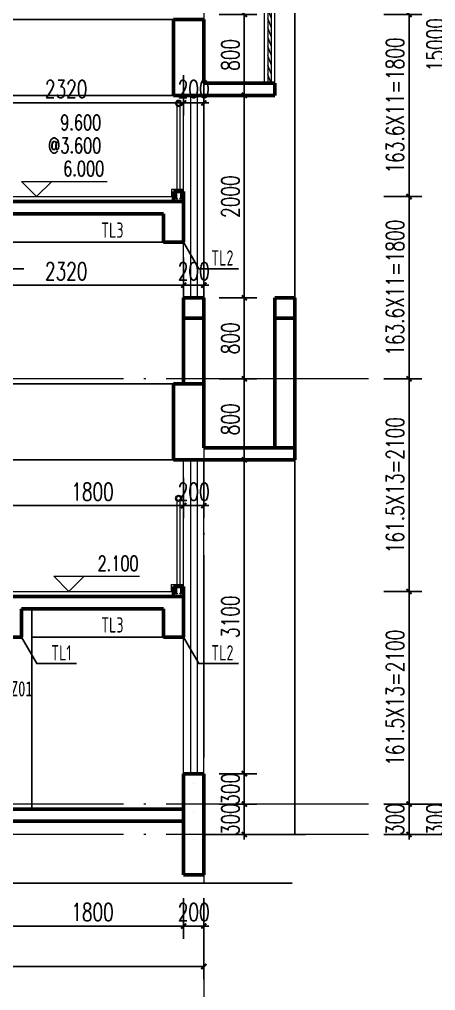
# Model space of a CAD drawing. Extents: x 3968514 to 5230306, y -516551 to -228246.
# Drawn here: x 5157099 to 5161210, y -487414 to -477822 of the extents above; entities that cross this region are included whole.
import ezdxf
from ezdxf.enums import TextEntityAlignment as Align

# ---------------------------------------------------------------- set-up
doc = ezdxf.new("R2010")
doc.units = 0
doc.header["$LTSCALE"] = 1000
doc.header["$MEASUREMENT"] = 0
doc.linetypes.add('DOTE', pattern=[2.42, 2, -0.2, 0.02, -0.2])
for name, color, linetype, lineweight in [('2-立面栏杆', 109, 'Continuous', 9), ('3-粉刷线', 71, 'Continuous', 13), ('AXIS', 3, 'Continuous', 15), ('DIM_ELEV', 3, 'Continuous', 15), ('DOTE', 1, 'DOTE', 9), ('PUB_DIM', 3, 'Continuous', 15), ('WALL', 140, 'Continuous', 50), ('WINDOW', 2, 'Continuous', 20)]:
    doc.layers.add(name, color=color, linetype=linetype, lineweight=lineweight)
for name, color, linetype in [('DIM_SYMB', 3, 'Continuous'), ('JG-墙柱', 6, 'Continuous'), ('JG-大样-文字', 3, 'Continuous'), ('PUB_TEXT', 7, 'Continuous'), ('S_E_STAIR', 4, 'Continuous')]:
    doc.layers.add(name, color=color, linetype=linetype)
doc.styles.add('_TCH_DIM', font='SIMPLEX', dxfattribs={"bigfont": 'GBCBIG'})
doc.styles.add('DIM_FONT', font='SIMPLEX', dxfattribs={"width": 0.7, "bigfont": 'GBCBIG'})
doc.styles.add('TSSD', font='tssdeng.shx', dxfattribs={"bigfont": 'hztxt.shx'})
doc.styles.add('样式 1', font='')
doc.styles.get('样式 1').set_extended_font_data('FangSong_GB2312')
doc.dimstyles.new('_TCH_ARCH&&50', dxfattribs={"dimscale": 0.5, "dimtxt": 350, "dimasz": 100, "dimexe": 250, "dimexo": 300, "dimgap": 100, "dimtad": 1, "dimdec": 0, "dimzin": 0, "dimdsep": 46, "dimtxsty": 'DIM_FONT', "dimblk": 'ARCHTICK', "dimcen": 0.09, "dimclrt": 7, "dimazin": 2, "dimtfac": 1, "dimtdec": 0, "dimtix": 1, "dimtmove": 2, "dimatfit": 3, "dimfxl": 1, "dimtolj": 1, "dimtzin": 0, "dimarcsym": 0})

# ---------------------------------------------------------------- blocks, each defined once
blk = doc.blocks.new('A$C08226AEC')
at = {"layer": '2-立面栏杆'}
h = blk.add_hatch(dxfattribs=at)
h.set_pattern_fill('ANSI32', color=256, scale=2, style=0)
h.set_pattern_definition([(45, (-6375743.095, 2508446.9335), (-6.735192091, 6.735192091), []), (45, (-6375738.605, 2508446.9335), (-6.735192091, 6.735192091), [])])
h.paths.add_polyline_path([(-194.9, 226), (-194.9, 220), (-104.9, 220), (-104.9, 226)])
for p, q in [((-178.9, 220), (-178.9, 158)), ((-170.9, 220), (-170.9, 158)), ((-128.9, 220), (-128.9, 158)), ((-120.9, 220), (-120.9, 158)), ((-166.9, 154), (-162.9, 154)), ((-166.9, 146), (-162.9, 146)), ((-162.9, 154), (-162.9, 146)), ((-136.9, 154), (-136.9, 146)), ((-136.9, 154), (-132.9, 154)), ((-136.9, 146), (-132.9, 146))]:
    blk.add_line(p, q, dxfattribs=at)
for points in [[(-164.9, 226), (-164.9, 1064)], [(-134.9, 226), (-134.9, 1064)]]:
    blk.add_lwpolyline(points, dxfattribs=at)
blk.add_lwpolyline([(-194.9, 226), (-104.9, 226), (-104.9, 220), (-194.9, 220)], close=True, dxfattribs=at)
for radius in [30, 20]:
    blk.add_circle((-149.9, 1090), radius, dxfattribs=at)
for centre, radius, start, end in [((-166.9, 158), 12, 180, 270), ((-166.9, 158), 4, 180, 270), ((-132.9, 158), 4, 270, 0), ((-132.9, 158), 12, 270, 0)]:
    blk.add_arc(centre, radius, start, end, dxfattribs=at)
at = {"layer": 'WALL'}
for p, q in [((-99.9, 220), (-199.9, 220)), ((-199.9, 220), (-199.9, 120)), ((-99.9, 120), (-99.9, 220)), ((-199.9, 120), (-99.9, 120))]:
    blk.add_line(p, q, dxfattribs=at)
blk = doc.blocks.new('$WINLIB2D$00000039')
at = {"color": 0}
for points in [[(-0.5, 0.5), (-0.5, -0.5)], [(0.5, 0.5), (-0.5, 0.5)], [(0.5, -0.5), (0.5, 0.5)], [(-0.5, 0.1667), (0.5, 0.1667)], [(-0.3839, -0.1667), (-0.448, 0.1667)], [(-0.3159, -0.1667), (-0.38, 0.1667)], [(-0.2479, -0.1667), (-0.312, 0.1667)], [(-0.1799, -0.1667), (-0.244, 0.1667)], [(-0.1119, -0.1667), (-0.176, 0.1667)], [(-0.0439, -0.1667), (-0.108, 0.1667)], [(0.0241, -0.1667), (-0.04, 0.1667)], [(0.0921, -0.1667), (0.028, 0.1667)], [(0.16, -0.1667), (0.0959, 0.1667)], [(0.228, -0.1667), (0.1639, 0.1667)], [(0.296, -0.1667), (0.2319, 0.1667)], [(0.364, -0.1667), (0.2999, 0.1667)], [(0.432, -0.1667), (0.3679, 0.1667)], [(0.5, -0.1667), (0.4359, 0.1667)], [(-0.4519, -0.1667), (-0.5, 0.0836)], [(-0.5, -0.1667), (0.5, -0.1667)], [(0.5, -0.5), (-0.5, -0.5)]]:
    blk.add_lwpolyline(points, dxfattribs=at)
blk = doc.blocks.new('$TCHSYS$WIN2D')
for p, q in [((-0.5, 0.5), (0.5, 0.5)), ((-0.5, 0.5), (-0.5, -0.5)), ((0.5, 0.5), (0.5, -0.5)), ((0.5, 0.1667), (-0.5, 0.1667)), ((0.5, -0.1667), (-0.5, -0.1667)), ((-0.5, -0.5), (0.5, -0.5))]:
    blk.add_line(p, q)
blk = doc.blocks.new('_ArchTick')
at = {"color": 0, "linetype": 'ByBlock', "const_width": 0.4}
blk.add_lwpolyline([(-0.5, -0.5), (0.5, 0.5)], dxfattribs=at)
blk = doc.blocks.new('*D975')
at = {"layer": 'Defpoints', "color": 0, "transparency": 16777216}
for p in [(5158920.9, -485571.7), (5159320.9, -485571.7), (5158920.9, -485871.7)]:
    blk.add_point(p, dxfattribs=at)
at = {"layer": 'PUB_DIM', "color": 0, "lineweight": -2, "transparency": 16777216}
for p, q in [((5159320.9, -485571.7), (5159320.9, -485521.7)), ((5159070.9, -485571.7), (5159445.9, -485571.7)), ((5159320.9, -485871.7), (5159320.9, -485571.7)), ((5159070.9, -485871.7), (5159445.9, -485871.7)), ((5159320.9, -485871.7), (5159320.9, -485921.7))]:
    blk.add_line(p, q, dxfattribs=at)
at = {"layer": 'PUB_DIM', "color": 0, "lineweight": -2, "transparency": 16777216, "xscale": 50, "yscale": 50, "zscale": 50}
for p, rotation in [((5159320.9, -485571.7), 270), ((5159320.9, -485871.7), 90)]:
    blk.add_blockref('_ArchTick', p, dxfattribs=dict(at, rotation=rotation))
at = {"layer": 'PUB_DIM', "color": 7, "transparency": 16777216, "insert": (5159183.4, -485721.7), "char_height": 175, "attachment_point": 5, "rotation": 90, "style": 'DIM_FONT'}
blk.add_mtext('\\A1;300', dxfattribs=at)
blk = doc.blocks.new('*D976')
at = {"layer": 'Defpoints', "color": 0, "transparency": 16777216}
for p in [(5158920.9, -485271.7), (5159320.9, -485271.7), (5158920.9, -485571.7)]:
    blk.add_point(p, dxfattribs=at)
at = {"layer": 'PUB_DIM', "color": 0, "lineweight": -2, "transparency": 16777216}
for p, q in [((5159320.9, -485271.7), (5159320.9, -485221.7)), ((5159070.9, -485271.7), (5159445.9, -485271.7)), ((5159320.9, -485571.7), (5159320.9, -485271.7)), ((5159070.9, -485571.7), (5159445.9, -485571.7)), ((5159320.9, -485571.7), (5159320.9, -485621.7))]:
    blk.add_line(p, q, dxfattribs=at)
at = {"layer": 'PUB_DIM', "color": 0, "lineweight": -2, "transparency": 16777216, "xscale": 50, "yscale": 50, "zscale": 50}
for p, rotation in [((5159320.9, -485271.7), 270), ((5159320.9, -485571.7), 90)]:
    blk.add_blockref('_ArchTick', p, dxfattribs=dict(at, rotation=rotation))
at = {"layer": 'PUB_DIM', "color": 7, "transparency": 16777216, "insert": (5159183.4, -485421.7), "char_height": 175, "attachment_point": 5, "rotation": 90, "style": 'DIM_FONT'}
blk.add_mtext('\\A1;300', dxfattribs=at)
blk = doc.blocks.new('*D977')
at = {"layer": 'Defpoints', "color": 0, "transparency": 16777216}
for p in [(5158920.9, -482171.7), (5159320.9, -482171.7), (5158920.9, -485271.7)]:
    blk.add_point(p, dxfattribs=at)
at = {"layer": 'PUB_DIM', "color": 0, "lineweight": -2, "transparency": 16777216}
for p, q in [((5159070.9, -482171.7), (5159445.9, -482171.7)), ((5159320.9, -485271.7), (5159320.9, -482171.7)), ((5159070.9, -485271.7), (5159445.9, -485271.7))]:
    blk.add_line(p, q, dxfattribs=at)
at = {"layer": 'PUB_DIM', "color": 0, "lineweight": -2, "transparency": 16777216, "xscale": 50, "yscale": 50, "zscale": 50}
for p, rotation in [((5159320.9, -482171.7), 90), ((5159320.9, -485271.7), 270)]:
    blk.add_blockref('_ArchTick', p, dxfattribs=dict(at, rotation=rotation))
at = {"layer": 'PUB_DIM', "color": 7, "transparency": 16777216, "insert": (5159183.4, -483721.7), "char_height": 175, "attachment_point": 5, "rotation": 90, "style": 'DIM_FONT'}
blk.add_mtext('\\A1;3100', dxfattribs=at)
blk = doc.blocks.new('*D978')
at = {"layer": 'Defpoints', "color": 0, "transparency": 16777216}
for p in [(5158920.9, -481371.7), (5159320.9, -481371.7), (5158920.9, -482171.7)]:
    blk.add_point(p, dxfattribs=at)
at = {"layer": 'PUB_DIM', "color": 0, "lineweight": -2, "transparency": 16777216}
for p, q in [((5159070.9, -481371.7), (5159445.9, -481371.7)), ((5159320.9, -482171.7), (5159320.9, -481371.7)), ((5159070.9, -482171.7), (5159445.9, -482171.7))]:
    blk.add_line(p, q, dxfattribs=at)
at = {"layer": 'PUB_DIM', "color": 0, "lineweight": -2, "transparency": 16777216, "xscale": 50, "yscale": 50, "zscale": 50}
for p, rotation in [((5159320.9, -481371.7), 90), ((5159320.9, -482171.7), 270)]:
    blk.add_blockref('_ArchTick', p, dxfattribs=dict(at, rotation=rotation))
at = {"layer": 'PUB_DIM', "color": 7, "transparency": 16777216, "insert": (5159183.4, -481771.7), "char_height": 175, "attachment_point": 5, "rotation": 90, "style": 'DIM_FONT'}
blk.add_mtext('\\A1;800', dxfattribs=at)
blk = doc.blocks.new('*D979')
at = {"layer": 'Defpoints', "color": 0, "transparency": 16777216}
for p in [(5158920.9, -480571.7), (5159320.9, -480571.7), (5158920.9, -481371.7)]:
    blk.add_point(p, dxfattribs=at)
at = {"layer": 'PUB_DIM', "color": 0, "lineweight": -2, "transparency": 16777216}
for p, q in [((5159070.9, -480571.7), (5159445.9, -480571.7)), ((5159320.9, -481371.7), (5159320.9, -480571.7)), ((5159070.9, -481371.7), (5159445.9, -481371.7))]:
    blk.add_line(p, q, dxfattribs=at)
at = {"layer": 'PUB_DIM', "color": 0, "lineweight": -2, "transparency": 16777216, "xscale": 50, "yscale": 50, "zscale": 50}
for p, rotation in [((5159320.9, -480571.7), 90), ((5159320.9, -481371.7), 270)]:
    blk.add_blockref('_ArchTick', p, dxfattribs=dict(at, rotation=rotation))
at = {"layer": 'PUB_DIM', "color": 7, "transparency": 16777216, "insert": (5159183.4, -480971.7), "char_height": 175, "attachment_point": 5, "rotation": 90, "style": 'DIM_FONT'}
blk.add_mtext('\\A1;800', dxfattribs=at)
blk = doc.blocks.new('*D980')
at = {"layer": 'Defpoints', "color": 0, "transparency": 16777216}
for p in [(5158920.9, -478571.6), (5159320.9, -478571.6), (5158920.9, -480571.7)]:
    blk.add_point(p, dxfattribs=at)
at = {"layer": 'PUB_DIM', "color": 0, "lineweight": -2, "transparency": 16777216}
for p, q in [((5159070.9, -478571.6), (5159445.9, -478571.6)), ((5159320.9, -480571.7), (5159320.9, -478571.6)), ((5159070.9, -480571.7), (5159445.9, -480571.7))]:
    blk.add_line(p, q, dxfattribs=at)
at = {"layer": 'PUB_DIM', "color": 0, "lineweight": -2, "transparency": 16777216, "xscale": 50, "yscale": 50, "zscale": 50}
for p, rotation in [((5159320.9, -478571.6), 90), ((5159320.9, -480571.7), 270)]:
    blk.add_blockref('_ArchTick', p, dxfattribs=dict(at, rotation=rotation))
at = {"layer": 'PUB_DIM', "color": 7, "transparency": 16777216, "insert": (5159183.4, -479571.7), "char_height": 175, "attachment_point": 5, "rotation": 90, "style": 'DIM_FONT'}
blk.add_mtext('\\A1;2000', dxfattribs=at)
blk = doc.blocks.new('*D981')
at = {"layer": 'Defpoints', "color": 0, "transparency": 16777216}
for p in [(5158920.9, -477771.7), (5159320.9, -477771.7), (5158920.9, -478571.6)]:
    blk.add_point(p, dxfattribs=at)
at = {"layer": 'PUB_DIM', "color": 0, "lineweight": -2, "transparency": 16777216}
for p, q in [((5159070.9, -477771.7), (5159445.9, -477771.7)), ((5159320.9, -478571.6), (5159320.9, -477771.7)), ((5159070.9, -478571.6), (5159445.9, -478571.6))]:
    blk.add_line(p, q, dxfattribs=at)
at = {"layer": 'PUB_DIM', "color": 0, "lineweight": -2, "transparency": 16777216, "xscale": 50, "yscale": 50, "zscale": 50}
for p, rotation in [((5159320.9, -477771.7), 90), ((5159320.9, -478571.6), 270)]:
    blk.add_blockref('_ArchTick', p, dxfattribs=dict(at, rotation=rotation))
at = {"layer": 'PUB_DIM', "color": 7, "transparency": 16777216, "insert": (5159183.4, -478171.7), "char_height": 175, "attachment_point": 5, "rotation": 90, "style": 'DIM_FONT'}
blk.add_mtext('\\A1;800', dxfattribs=at)
blk = doc.blocks.new('*D1013')
at = {"layer": 'Defpoints', "color": 0, "transparency": 16777216}
for p in [(5158720.9, -478221.6), (5158920.9, -478221.6), (5158920.9, -478646.6)]:
    blk.add_point(p, dxfattribs=at)
at = {"layer": 'PUB_DIM', "color": 0, "lineweight": -2, "transparency": 16777216}
for p, q in [((5158720.9, -478371.6), (5158720.9, -478771.6)), ((5158920.9, -478371.6), (5158920.9, -478771.6)), ((5158720.9, -478646.6), (5158670.9, -478646.6)), ((5158720.9, -478646.6), (5158920.9, -478646.6)), ((5158920.9, -478646.6), (5158970.9, -478646.6))]:
    blk.add_line(p, q, dxfattribs=at)
at = {"layer": 'PUB_DIM', "color": 0, "lineweight": -2, "transparency": 16777216, "xscale": 50, "yscale": 50, "zscale": 50}
blk.add_blockref('_ArchTick', (5158720.9, -478646.6), dxfattribs=at)
at = {"layer": 'PUB_DIM', "color": 0, "lineweight": -2, "transparency": 16777216, "xscale": 50, "yscale": 50, "zscale": 50, "rotation": 180}
blk.add_blockref('_ArchTick', (5158920.9, -478646.6), dxfattribs=at)
at = {"layer": 'PUB_DIM', "color": 7, "transparency": 16777216, "insert": (5158820.9, -478509.1), "char_height": 175, "attachment_point": 5, "style": 'DIM_FONT'}
blk.add_mtext('\\A1;200', dxfattribs=at)
blk = doc.blocks.new('*D1014')
at = {"layer": 'Defpoints', "color": 0, "transparency": 16777216}
for p in [(5156401, -478221.6), (5158720.9, -478221.6), (5158720.9, -478646.6)]:
    blk.add_point(p, dxfattribs=at)
at = {"layer": 'PUB_DIM', "color": 0, "lineweight": -2, "transparency": 16777216}
for p, q in [((5156401, -478371.6), (5156401, -478771.6)), ((5158720.9, -478371.6), (5158720.9, -478771.6)), ((5156401, -478646.6), (5158720.9, -478646.6))]:
    blk.add_line(p, q, dxfattribs=at)
at = {"layer": 'PUB_DIM', "color": 0, "lineweight": -2, "transparency": 16777216, "xscale": 50, "yscale": 50, "zscale": 50, "rotation": 180}
blk.add_blockref('_ArchTick', (5156401, -478646.6), dxfattribs=at)
at = {"layer": 'PUB_DIM', "color": 0, "lineweight": -2, "transparency": 16777216, "xscale": 50, "yscale": 50, "zscale": 50}
blk.add_blockref('_ArchTick', (5158720.9, -478646.6), dxfattribs=at)
at = {"layer": 'PUB_DIM', "color": 7, "transparency": 16777216, "insert": (5157560.9, -478509.1), "char_height": 175, "attachment_point": 5, "style": 'DIM_FONT'}
blk.add_mtext('\\A1;2320', dxfattribs=at)
blk = doc.blocks.new('*D1018')
at = {"layer": 'Defpoints', "color": 0, "transparency": 16777216}
for p in [(5158720.9, -480021.6), (5158920.9, -480021.6), (5158920.9, -480446.6)]:
    blk.add_point(p, dxfattribs=at)
at = {"layer": 'PUB_DIM', "color": 0, "lineweight": -2, "transparency": 16777216}
for p, q in [((5158720.9, -480171.6), (5158720.9, -480571.6)), ((5158920.9, -480171.6), (5158920.9, -480571.6)), ((5158720.9, -480446.6), (5158670.9, -480446.6)), ((5158720.9, -480446.6), (5158920.9, -480446.6)), ((5158920.9, -480446.6), (5158970.9, -480446.6))]:
    blk.add_line(p, q, dxfattribs=at)
at = {"layer": 'PUB_DIM', "color": 0, "lineweight": -2, "transparency": 16777216, "xscale": 50, "yscale": 50, "zscale": 50}
blk.add_blockref('_ArchTick', (5158720.9, -480446.6), dxfattribs=at)
at = {"layer": 'PUB_DIM', "color": 0, "lineweight": -2, "transparency": 16777216, "xscale": 50, "yscale": 50, "zscale": 50, "rotation": 180}
blk.add_blockref('_ArchTick', (5158920.9, -480446.6), dxfattribs=at)
at = {"layer": 'PUB_DIM', "color": 7, "transparency": 16777216, "insert": (5158820.9, -480309.1), "char_height": 175, "attachment_point": 5, "style": 'DIM_FONT'}
blk.add_mtext('\\A1;200', dxfattribs=at)
blk = doc.blocks.new('*D1019')
at = {"layer": 'Defpoints', "color": 0, "transparency": 16777216}
for p in [(5156401, -480021.6), (5158720.9, -480021.6), (5158720.9, -480446.6)]:
    blk.add_point(p, dxfattribs=at)
at = {"layer": 'PUB_DIM', "color": 0, "lineweight": -2, "transparency": 16777216}
for p, q in [((5156401, -480171.6), (5156401, -480571.6)), ((5158720.9, -480171.6), (5158720.9, -480571.6)), ((5156401, -480446.6), (5158720.9, -480446.6))]:
    blk.add_line(p, q, dxfattribs=at)
at = {"layer": 'PUB_DIM', "color": 0, "lineweight": -2, "transparency": 16777216, "xscale": 50, "yscale": 50, "zscale": 50, "rotation": 180}
blk.add_blockref('_ArchTick', (5156401, -480446.6), dxfattribs=at)
at = {"layer": 'PUB_DIM', "color": 0, "lineweight": -2, "transparency": 16777216, "xscale": 50, "yscale": 50, "zscale": 50}
blk.add_blockref('_ArchTick', (5158720.9, -480446.6), dxfattribs=at)
at = {"layer": 'PUB_DIM', "color": 7, "transparency": 16777216, "insert": (5157561, -480309.1), "char_height": 175, "attachment_point": 5, "style": 'DIM_FONT'}
blk.add_mtext('\\A1;2320', dxfattribs=at)
blk = doc.blocks.new('*D1023')
at = {"layer": 'Defpoints', "color": 0, "transparency": 16777216}
for p in [(5158720.9, -482199.1), (5158920.9, -482199.1), (5158920.9, -482624.1)]:
    blk.add_point(p, dxfattribs=at)
at = {"layer": 'PUB_DIM', "color": 0, "lineweight": -2, "transparency": 16777216}
for p, q in [((5158720.9, -482349.1), (5158720.9, -482749.1)), ((5158920.9, -482349.1), (5158920.9, -482749.1)), ((5158720.9, -482624.1), (5158670.9, -482624.1)), ((5158720.9, -482624.1), (5158920.9, -482624.1)), ((5158920.9, -482624.1), (5158970.9, -482624.1))]:
    blk.add_line(p, q, dxfattribs=at)
at = {"layer": 'PUB_DIM', "color": 0, "lineweight": -2, "transparency": 16777216, "xscale": 50, "yscale": 50, "zscale": 50}
blk.add_blockref('_ArchTick', (5158720.9, -482624.1), dxfattribs=at)
at = {"layer": 'PUB_DIM', "color": 0, "lineweight": -2, "transparency": 16777216, "xscale": 50, "yscale": 50, "zscale": 50, "rotation": 180}
blk.add_blockref('_ArchTick', (5158920.9, -482624.1), dxfattribs=at)
at = {"layer": 'PUB_DIM', "color": 7, "transparency": 16777216, "insert": (5158820.9, -482486.6), "char_height": 175, "attachment_point": 5, "style": 'DIM_FONT'}
blk.add_mtext('\\A1;200', dxfattribs=at)
blk = doc.blocks.new('*D1024')
at = {"layer": 'Defpoints', "color": 0, "transparency": 16777216}
for p in [(5156921, -482199.1), (5158720.9, -482199.1), (5158720.9, -482624.1)]:
    blk.add_point(p, dxfattribs=at)
at = {"layer": 'PUB_DIM', "color": 0, "lineweight": -2, "transparency": 16777216}
for p, q in [((5156921, -482349.1), (5156921, -482749.1)), ((5158720.9, -482349.1), (5158720.9, -482749.1)), ((5156921, -482624.1), (5158720.9, -482624.1))]:
    blk.add_line(p, q, dxfattribs=at)
at = {"layer": 'PUB_DIM', "color": 0, "lineweight": -2, "transparency": 16777216, "xscale": 50, "yscale": 50, "zscale": 50, "rotation": 180}
blk.add_blockref('_ArchTick', (5156921, -482624.1), dxfattribs=at)
at = {"layer": 'PUB_DIM', "color": 0, "lineweight": -2, "transparency": 16777216, "xscale": 50, "yscale": 50, "zscale": 50}
blk.add_blockref('_ArchTick', (5158720.9, -482624.1), dxfattribs=at)
at = {"layer": 'PUB_DIM', "color": 7, "transparency": 16777216, "insert": (5157821, -482486.6), "char_height": 175, "attachment_point": 5, "style": 'DIM_FONT'}
blk.add_mtext('\\A1;1800', dxfattribs=at)
blk = doc.blocks.new('*D1028')
at = {"layer": 'Defpoints', "color": 0, "transparency": 16777216}
for p in [(5151370.8, -486351.2), (5158920.9, -486351.2), (5158920.9, -487176.2)]:
    blk.add_point(p, dxfattribs=at)
at = {"layer": 'PUB_DIM', "color": 0, "lineweight": -2, "transparency": 16777216}
for p, q in [((5151370.8, -486501.2), (5151370.8, -487301.2)), ((5158920.9, -486501.2), (5158920.9, -487301.2)), ((5151370.8, -487176.2), (5158920.9, -487176.2))]:
    blk.add_line(p, q, dxfattribs=at)
at = {"layer": 'PUB_DIM', "color": 0, "lineweight": -2, "transparency": 16777216, "xscale": 50, "yscale": 50, "zscale": 50, "rotation": 180}
blk.add_blockref('_ArchTick', (5151370.8, -487176.2), dxfattribs=at)
at = {"layer": 'PUB_DIM', "color": 0, "lineweight": -2, "transparency": 16777216, "xscale": 50, "yscale": 50, "zscale": 50}
blk.add_blockref('_ArchTick', (5158920.9, -487176.2), dxfattribs=at)
at = {"layer": 'PUB_DIM', "color": 7, "transparency": 16777216, "insert": (5155145.9, -487038.7), "char_height": 175, "attachment_point": 5, "style": 'DIM_FONT'}
blk.add_mtext('\\A1;7550', dxfattribs=at)
blk = doc.blocks.new('*D1029')
at = {"layer": 'Defpoints', "color": 0, "transparency": 16777216}
for p in [(5158720.9, -486351.2), (5158920.9, -486351.2), (5158920.9, -486776.2)]:
    blk.add_point(p, dxfattribs=at)
at = {"layer": 'PUB_DIM', "color": 0, "lineweight": -2, "transparency": 16777216}
for p, q in [((5158720.9, -486501.2), (5158720.9, -486901.2)), ((5158920.9, -486501.2), (5158920.9, -486901.2)), ((5158720.9, -486776.2), (5158670.9, -486776.2)), ((5158720.9, -486776.2), (5158920.9, -486776.2)), ((5158920.9, -486776.2), (5158970.9, -486776.2))]:
    blk.add_line(p, q, dxfattribs=at)
at = {"layer": 'PUB_DIM', "color": 0, "lineweight": -2, "transparency": 16777216, "xscale": 50, "yscale": 50, "zscale": 50}
blk.add_blockref('_ArchTick', (5158720.9, -486776.2), dxfattribs=at)
at = {"layer": 'PUB_DIM', "color": 0, "lineweight": -2, "transparency": 16777216, "xscale": 50, "yscale": 50, "zscale": 50, "rotation": 180}
blk.add_blockref('_ArchTick', (5158920.9, -486776.2), dxfattribs=at)
at = {"layer": 'PUB_DIM', "color": 7, "transparency": 16777216, "insert": (5158820.9, -486638.7), "char_height": 175, "attachment_point": 5, "style": 'DIM_FONT'}
blk.add_mtext('\\A1;200', dxfattribs=at)
blk = doc.blocks.new('*D1030')
at = {"layer": 'Defpoints', "color": 0, "transparency": 16777216}
for p in [(5156921, -486351.2), (5158720.9, -486351.2), (5158720.9, -486776.2)]:
    blk.add_point(p, dxfattribs=at)
at = {"layer": 'PUB_DIM', "color": 0, "lineweight": -2, "transparency": 16777216}
for p, q in [((5156921, -486501.2), (5156921, -486901.2)), ((5158720.9, -486501.2), (5158720.9, -486901.2)), ((5156921, -486776.2), (5158720.9, -486776.2))]:
    blk.add_line(p, q, dxfattribs=at)
at = {"layer": 'PUB_DIM', "color": 0, "lineweight": -2, "transparency": 16777216, "xscale": 50, "yscale": 50, "zscale": 50, "rotation": 180}
blk.add_blockref('_ArchTick', (5156921, -486776.2), dxfattribs=at)
at = {"layer": 'PUB_DIM', "color": 0, "lineweight": -2, "transparency": 16777216, "xscale": 50, "yscale": 50, "zscale": 50}
blk.add_blockref('_ArchTick', (5158720.9, -486776.2), dxfattribs=at)
at = {"layer": 'PUB_DIM', "color": 7, "transparency": 16777216, "insert": (5157821, -486638.7), "char_height": 175, "attachment_point": 5, "style": 'DIM_FONT'}
blk.add_mtext('\\A1;1800', dxfattribs=at)
blk = doc.blocks.new('*D1036')
at = {"layer": 'Defpoints', "color": 0, "transparency": 16777216}
for p in [(5160548, -470571.7), (5161348, -470571.7), (5160548, -485571.7)]:
    blk.add_point(p, dxfattribs=at)
at = {"layer": 'PUB_DIM', "color": 0, "lineweight": -2, "transparency": 16777216}
for p, q in [((5160698, -470571.7), (5161473, -470571.7)), ((5161348, -485571.7), (5161348, -470571.7)), ((5160698, -485571.7), (5161473, -485571.7))]:
    blk.add_line(p, q, dxfattribs=at)
at = {"layer": 'PUB_DIM', "color": 0, "lineweight": -2, "transparency": 16777216, "xscale": 50, "yscale": 50, "zscale": 50}
for p, rotation in [((5161348, -470571.7), 90), ((5161348, -485571.7), 270)]:
    blk.add_blockref('_ArchTick', p, dxfattribs=dict(at, rotation=rotation))
at = {"layer": 'PUB_DIM', "color": 7, "transparency": 16777216, "insert": (5161210.5, -478071.7), "char_height": 175, "attachment_point": 5, "rotation": 90, "style": 'DIM_FONT'}
blk.add_mtext('\\A1;15000', dxfattribs=at)
blk = doc.blocks.new('*D1037')
at = {"layer": 'Defpoints', "color": 0, "transparency": 16777216}
for p in [(5160548, -485571.7), (5161348, -485571.7), (5160548, -485871.7)]:
    blk.add_point(p, dxfattribs=at)
at = {"layer": 'PUB_DIM', "color": 0, "lineweight": -2, "transparency": 16777216}
for p, q in [((5161348, -485571.7), (5161348, -485521.7)), ((5160698, -485571.7), (5161473, -485571.7)), ((5161348, -485871.7), (5161348, -485571.7)), ((5160698, -485871.7), (5161473, -485871.7)), ((5161348, -485871.7), (5161348, -485921.7))]:
    blk.add_line(p, q, dxfattribs=at)
at = {"layer": 'PUB_DIM', "color": 0, "lineweight": -2, "transparency": 16777216, "xscale": 50, "yscale": 50, "zscale": 50}
for p, rotation in [((5161348, -485571.7), 270), ((5161348, -485871.7), 90)]:
    blk.add_blockref('_ArchTick', p, dxfattribs=dict(at, rotation=rotation))
at = {"layer": 'PUB_DIM', "color": 7, "transparency": 16777216, "insert": (5161210.5, -485721.7), "char_height": 175, "attachment_point": 5, "rotation": 90, "style": 'DIM_FONT'}
blk.add_mtext('\\A1;300', dxfattribs=at)
blk = doc.blocks.new('*D1044')
at = {"layer": 'Defpoints', "color": 0, "transparency": 16777216}
for p in [(5160548, -477771.7), (5160948, -477771.7), (5160548, -479571.6)]:
    blk.add_point(p, dxfattribs=at)
at = {"layer": 'PUB_DIM', "color": 0, "lineweight": -2, "transparency": 16777216}
for p, q in [((5160698, -477771.7), (5161073, -477771.7)), ((5160948, -479571.6), (5160948, -477771.7)), ((5160698, -479571.6), (5161073, -479571.6))]:
    blk.add_line(p, q, dxfattribs=at)
at = {"layer": 'PUB_DIM', "color": 0, "lineweight": -2, "transparency": 16777216, "xscale": 50, "yscale": 50, "zscale": 50}
for p, rotation in [((5160948, -477771.7), 90), ((5160948, -479571.6), 270)]:
    blk.add_blockref('_ArchTick', p, dxfattribs=dict(at, rotation=rotation))
at = {"layer": 'PUB_DIM', "color": 7, "transparency": 16777216, "insert": (5160810.5, -478671.6), "char_height": 175, "attachment_point": 5, "rotation": 90, "style": 'DIM_FONT'}
blk.add_mtext('\\A1;163.6X11=1800', dxfattribs=at)
blk = doc.blocks.new('*D1045')
at = {"layer": 'Defpoints', "color": 0, "transparency": 16777216}
for p in [(5160548, -479571.6), (5160948, -479571.6), (5160548, -481371.7)]:
    blk.add_point(p, dxfattribs=at)
at = {"layer": 'PUB_DIM', "color": 0, "lineweight": -2, "transparency": 16777216}
for p, q in [((5160698, -479571.6), (5161073, -479571.6)), ((5160948, -481371.7), (5160948, -479571.6)), ((5160698, -481371.7), (5161073, -481371.7))]:
    blk.add_line(p, q, dxfattribs=at)
at = {"layer": 'PUB_DIM', "color": 0, "lineweight": -2, "transparency": 16777216, "xscale": 50, "yscale": 50, "zscale": 50}
for p, rotation in [((5160948, -479571.6), 90), ((5160948, -481371.7), 270)]:
    blk.add_blockref('_ArchTick', p, dxfattribs=dict(at, rotation=rotation))
at = {"layer": 'PUB_DIM', "color": 7, "transparency": 16777216, "insert": (5160810.5, -480471.6), "char_height": 175, "attachment_point": 5, "rotation": 90, "style": 'DIM_FONT'}
blk.add_mtext('\\A1;163.6X11=1800', dxfattribs=at)
blk = doc.blocks.new('*D1046')
at = {"layer": 'Defpoints', "color": 0, "transparency": 16777216}
for p in [(5160548, -481371.7), (5160948, -481371.7), (5160548, -483471.7)]:
    blk.add_point(p, dxfattribs=at)
at = {"layer": 'PUB_DIM', "color": 0, "lineweight": -2, "transparency": 16777216}
for p, q in [((5160698, -481371.7), (5161073, -481371.7)), ((5160948, -483471.7), (5160948, -481371.7)), ((5160698, -483471.7), (5161073, -483471.7))]:
    blk.add_line(p, q, dxfattribs=at)
at = {"layer": 'PUB_DIM', "color": 0, "lineweight": -2, "transparency": 16777216, "xscale": 50, "yscale": 50, "zscale": 50}
for p, rotation in [((5160948, -481371.7), 90), ((5160948, -483471.7), 270)]:
    blk.add_blockref('_ArchTick', p, dxfattribs=dict(at, rotation=rotation))
at = {"layer": 'PUB_DIM', "color": 7, "transparency": 16777216, "insert": (5160810.5, -482421.7), "char_height": 175, "attachment_point": 5, "rotation": 90, "style": 'DIM_FONT'}
blk.add_mtext('\\A1;161.5X13=2100', dxfattribs=at)
blk = doc.blocks.new('*D1047')
at = {"layer": 'Defpoints', "color": 0, "transparency": 16777216}
for p in [(5160548, -483471.7), (5160948, -483471.7), (5160548, -485571.7)]:
    blk.add_point(p, dxfattribs=at)
at = {"layer": 'PUB_DIM', "color": 0, "lineweight": -2, "transparency": 16777216}
for p, q in [((5160698, -483471.7), (5161073, -483471.7)), ((5160948, -485571.7), (5160948, -483471.7)), ((5160698, -485571.7), (5161073, -485571.7))]:
    blk.add_line(p, q, dxfattribs=at)
at = {"layer": 'PUB_DIM', "color": 0, "lineweight": -2, "transparency": 16777216, "xscale": 50, "yscale": 50, "zscale": 50}
for p, rotation in [((5160948, -483471.7), 90), ((5160948, -485571.7), 270)]:
    blk.add_blockref('_ArchTick', p, dxfattribs=dict(at, rotation=rotation))
at = {"layer": 'PUB_DIM', "color": 7, "transparency": 16777216, "insert": (5160810.5, -484521.7), "char_height": 175, "attachment_point": 5, "rotation": 90, "style": 'DIM_FONT'}
blk.add_mtext('\\A1;161.5X13=2100', dxfattribs=at)
blk = doc.blocks.new('*D1048')
at = {"layer": 'Defpoints', "color": 0, "transparency": 16777216}
for p in [(5160548, -485571.7), (5160948, -485571.7), (5160548, -485871.7)]:
    blk.add_point(p, dxfattribs=at)
at = {"layer": 'PUB_DIM', "color": 0, "lineweight": -2, "transparency": 16777216}
for p, q in [((5160948, -485571.7), (5160948, -485521.7)), ((5160698, -485571.7), (5161073, -485571.7)), ((5160948, -485871.7), (5160948, -485571.7)), ((5160698, -485871.7), (5161073, -485871.7)), ((5160948, -485871.7), (5160948, -485921.7))]:
    blk.add_line(p, q, dxfattribs=at)
at = {"layer": 'PUB_DIM', "color": 0, "lineweight": -2, "transparency": 16777216, "xscale": 50, "yscale": 50, "zscale": 50}
for p, rotation in [((5160948, -485571.7), 270), ((5160948, -485871.7), 90)]:
    blk.add_blockref('_ArchTick', p, dxfattribs=dict(at, rotation=rotation))
at = {"layer": 'PUB_DIM', "color": 7, "transparency": 16777216, "insert": (5160810.5, -485721.7), "char_height": 175, "attachment_point": 5, "rotation": 90, "style": 'DIM_FONT'}
blk.add_mtext('\\A1;300', dxfattribs=at)

msp = doc.modelspace()

# ---------------------------------------------------------------- hatches: boundary and pattern name
at = {"layer": '2-立面栏杆'}
h = msp.add_hatch(dxfattribs=at)
h.set_pattern_fill('ANSI32', color=256, scale=2, style=0)
h.set_pattern_definition([(45, (-1223972.34, 2024805.273), (-6.735192091, 6.735192091), []), (45, (-1223967.85, 2024805.273), (-6.735192091, 6.735192091), [])])
h.paths.add_polyline_path([(5158715.91776, -483415.66056), (5158715.91776, -483421.66056), (5158625.91776, -483421.66056), (5158625.91776, -483415.66056)])

# ---------------------------------------------------------------- linework, layer by layer
for points in [[(5159820.92157, -467771.68438), (5159820.92157, -485871.68438)], [(5158920.92157, -485871.68438), (5159923.9657, -485871.68438)]]:
    msp.add_lwpolyline(points)
for p, q in [((5158641.91776, -483421.66056), (5158641.91776, -483483.66056)), ((5158649.91776, -483421.66056), (5158649.91776, -483483.66056)), ((5158691.91776, -483421.66056), (5158691.91776, -483483.66056)), ((5158699.91776, -483421.66056), (5158699.91776, -483483.66056)), ((5158657.91776, -483487.66056), (5158653.91776, -483487.66056)), ((5158657.91776, -483495.66056), (5158653.91776, -483495.66056)), ((5158657.91776, -483487.66056), (5158657.91776, -483495.66056)), ((5158683.91776, -483487.66056), (5158683.91776, -483495.66056)), ((5158687.91776, -483487.66056), (5158683.91776, -483487.66056)), ((5158687.91776, -483495.66056), (5158683.91776, -483495.66056))]:
    msp.add_line(p, q, dxfattribs=at)
for points in [[(5158655.91776, -483415.66056), (5158655.91776, -482577.64144)], [(5158685.91776, -483415.66056), (5158685.91776, -482577.64144)]]:
    msp.add_lwpolyline(points, dxfattribs=at)
msp.add_lwpolyline([(5158715.91776, -483415.66056), (5158625.91776, -483415.66056), (5158625.91776, -483421.66056), (5158715.91776, -483421.66056)], close=True, dxfattribs=at)
for radius in [30, 20]:
    msp.add_circle((5158670.91776, -482551.66068), radius, dxfattribs=at)
for centre, radius, start, end in [((5158653.91776, -483483.66056), 12, 180, 270), ((5158653.91776, -483483.66056), 4, 180, 270), ((5158687.91776, -483483.66056), 12, 270, 0), ((5158687.91776, -483483.66056), 4, 270, 0)]:
    msp.add_arc(centre, radius, start, end, dxfattribs=at)
at = {"layer": '3-粉刷线'}
for points in [[(5158720.85676, -479501.60056), (5158600.85676, -479501.60056), (5158600.85676, -479571.60056)], [(5151570.86534, -481371.64438), (5153750.97876, -481371.64056), (5153750.97876, -481208.00056), (5154010.97876, -481208.00056), (5154010.97876, -481044.36056), (5154270.97876, -481044.36056), (5154270.97876, -480880.72056), (5154530.97876, -480880.72056), (5154530.97876, -480717.08056), (5154790.97876, -480717.08056), (5154790.97876, -480553.44056), (5155050.97876, -480553.44056), (5155050.97876, -480389.80056), (5155310.97876, -480389.80056), (5155310.97876, -480226.16056), (5155570.97876, -480226.16056), (5155570.97876, -480062.52056), (5155830.97876, -480062.52056), (5155830.97876, -479898.88056), (5156090.97876, -479898.88056), (5156090.97876, -479735.24056), (5156350.97876, -479735.24056), (5156350.97876, -479571.60056), (5158600.85676, -479571.60056)], [(5158720.91776, -479571.60056), (5158720.92157, -479571.60056)], [(5156970.97876, -483471.66056), (5158600.91776, -483471.66056), (5158600.91776, -483401.66056), (5158720.92157, -483401.66056)]]:
    msp.add_lwpolyline(points, dxfattribs=at)
at = {"layer": 'AXIS'}
msp.add_line((5158920.92157, -486501.18151), (5158920.92157, -487526.18151), dxfattribs=at)
at = {"layer": 'DIM_ELEV'}
for p, q in [((5157268.94826, -479571.60056), (5157118.94826, -479421.60056)), ((5157118.94826, -479421.60056), (5157966.81917, -479421.60056)), ((5157268.94826, -479571.60056), (5157418.94826, -479421.60056)), ((5156918.94826, -479571.60056), (5157418.94826, -479571.60056)), ((5157588.44826, -483471.66056), (5157438.44826, -483321.66056)), ((5157438.44826, -483321.66056), (5158286.31917, -483321.66056)), ((5157588.44826, -483471.66056), (5157738.44826, -483321.66056)), ((5157238.44826, -483471.66056), (5157738.44826, -483471.66056))]:
    msp.add_line(p, q, dxfattribs=at)
at = {"layer": 'DIM_SYMB'}
msp.add_lwpolyline([(5159793.9657, -486351.18151), (5155319.63883, -486351.18151), (5155281.42196, -486456.18151), (5155244.39329, -486246.18151), (5155207.13883, -486351.18151), (5150732.81197, -486351.18151)], dxfattribs=at)
at = {"layer": 'DOTE', "color": 1}
for p, q in [((5158920.92157, -466171.68438), (5158920.92157, -486351.18151)), ((5160547.96276, -481371.68438), (5150732.81197, -481371.68438)), ((5160547.96276, -485571.68438), (5150732.81197, -485571.68438)), ((5160547.96276, -485871.68438), (5150732.81197, -485871.68438))]:
    msp.add_line(p, q, dxfattribs=at)
at = {"layer": 'JG-墙柱'}
for points in [[(5158520.97876, -480021.60056), (5156700.97876, -480021.60056)], [(5157220.97876, -483641.66056), (5157220.97876, -485621.68575)], [(5158520.97876, -483921.66056), (5157220.97876, -483921.66056)]]:
    msp.add_lwpolyline(points, dxfattribs=at)
at = {"layer": 'JG-大样-文字'}
for points in [[(5156600.97876, -480021.60056), (5156750.48694, -480284.31713), (5157143.98694, -480284.31713)], [(5158720.92158, -480021.60056), (5158870.42977, -480284.31712), (5159263.92977, -480284.31712)], [(5157120.97876, -483921.66056), (5157270.48694, -484184.37713), (5157663.98694, -484184.37713)], [(5158720.92158, -483921.66056), (5158870.42977, -484184.37713), (5159263.92977, -484184.37713)]]:
    msp.add_lwpolyline(points, dxfattribs=at)
at = {"layer": 'S_E_STAIR', "color": 2}
for points in [[(5158620.92155, -477821.68628), (5154026.25774, -477821.64271)], [(5158620.92155, -478571.68439), (5151670.86627, -478571.68439)], [(5158620.92157, -481421.68627), (5154026.25777, -481421.6427)], [(5158620.92157, -482171.68438), (5151670.86629, -482171.68438)]]:
    msp.add_lwpolyline(points, dxfattribs=at)
at = {"layer": 'WALL'}
for p, q in [((5158920.92157, -477821.68438), (5158620.92157, -477821.68438)), ((5158620.92157, -477821.68438), (5158620.92157, -478571.68438)), ((5158920.92157, -478451.68438), (5158920.92157, -477821.68438)), ((5158920.92157, -478451.68438), (5159620.92157, -478451.68438)), ((5159620.92157, -478451.68438), (5159520.92157, -478451.68438)), ((5159620.92157, -478451.68438), (5159620.92157, -478571.68438)), ((5158620.92157, -478571.68438), (5158920.92157, -478571.68438)), ((5158920.92157, -478571.68438), (5159620.92157, -478571.68438)), ((5158720.92157, -479621.60056), (5156400.97876, -479621.60056)), ((5158720.92157, -480021.60056), (5158720.92157, -479621.60056)), ((5156600.97876, -479741.60056), (5158520.97876, -479741.60056)), ((5158520.97876, -479741.60056), (5158520.97876, -480021.60056)), ((5158520.97876, -480021.60056), (5158720.92157, -480021.60056)), ((5158920.92157, -480571.68438), (5158720.92157, -480571.68438)), ((5158720.92157, -480571.68438), (5158720.92157, -480771.68438)), ((5158920.92157, -480771.68438), (5158920.92157, -480571.68438)), ((5159820.92157, -480571.68438), (5159620.92157, -480571.68438)), ((5159620.92157, -480571.68438), (5159620.92157, -480771.68438)), ((5159820.92157, -480771.68438), (5159820.92157, -480571.68438)), ((5158720.92157, -481421.68438), (5158720.92157, -480771.68438)), ((5158720.92157, -480771.68438), (5158920.92157, -480771.68438)), ((5158920.92157, -481421.68438), (5158920.92157, -480771.68438)), ((5159620.92157, -480771.68438), (5159820.92157, -480771.68438)), ((5159620.92157, -482051.68438), (5159620.92157, -480771.68438)), ((5159820.92157, -482051.68438), (5159820.92157, -480771.68438)), ((5158920.92157, -481421.68438), (5158620.92157, -481421.68438)), ((5158620.92157, -481421.68438), (5158620.92157, -482171.68438)), ((5158920.92157, -482051.68438), (5158920.92157, -481421.68438)), ((5158920.92157, -482051.68438), (5159820.92157, -482051.68438)), ((5159620.92157, -482051.68438), (5159820.92157, -482051.68438)), ((5159820.92157, -482051.68438), (5159820.92157, -482171.68438)), ((5158620.92157, -482171.68438), (5158920.92157, -482171.68438)), ((5158920.92157, -482171.68438), (5159820.92157, -482171.68438)), ((5158720.91776, -483421.66056), (5158620.91776, -483421.66056)), ((5158620.91776, -483421.66056), (5158620.91776, -483521.66056)), ((5158720.91776, -483521.66056), (5158720.91776, -483421.66056)), ((5158720.92157, -483521.66056), (5156920.97876, -483521.66056)), ((5158620.91776, -483521.66056), (5158720.91776, -483521.66056)), ((5158720.92157, -483921.66056), (5158720.92157, -483521.66056)), ((5157120.97876, -483921.66056), (5157120.97876, -483641.66056)), ((5157120.97876, -483641.66056), (5158520.97876, -483641.66056)), ((5158520.97876, -483641.66056), (5158520.97876, -483921.66056)), ((5156920.97876, -483921.66056), (5157120.97876, -483921.66056)), ((5158520.97876, -483921.66056), (5158720.92157, -483921.66056)), ((5158920.92157, -485271.68438), (5158720.92157, -485271.68438)), ((5158720.92157, -485271.68438), (5158720.92157, -486271.68438)), ((5158920.92157, -486271.68438), (5158920.92157, -485271.68438)), ((5158820.92157, -485371.68438), (5158820.92157, -485371.68438)), ((5158720.92111, -485621.68056), (5154028.33373, -485621.69856)), ((5158820.92157, -485646.68438), (5158820.92157, -485646.68438)), ((5158720.92157, -485741.68056), (5153835.19152, -485741.6993)), ((5158820.92157, -485921.68438), (5158820.92157, -485921.68438)), ((5158720.92157, -486271.68438), (5158920.92157, -486271.68438))]:
    msp.add_line(p, q, dxfattribs=at)

# ---------------------------------------------------------------- block references
at = {"xscale": -1}
msp.add_blockref('A$C08226AEC', (5158520.97876, -479741.60056), dxfattribs=at)
at = {"layer": 'WINDOW'}
for name, p, xscale, yscale, zscale, rotation in [('$WINLIB2D$00000039', (5159570.92157, -477771.68438), -1359.999999998999, 100, -1359.999999998999, 90), ('$TCHSYS$WIN2D', (5158820.92157, -479571.68438), 2000, 200, 2000, 90), ('$TCHSYS$WIN2D', (5158820.92157, -483721.68438), 3100.000000003828, 200, 3100.000000003828, 90.00000000003335)]:
    msp.add_blockref(name, p, dxfattribs=dict(at, xscale=xscale, yscale=yscale, zscale=zscale, rotation=rotation))

# ---------------------------------------------------------------- texts
at = {"layer": 'JG-墙柱', "color": 0, "style": '样式 1', "width": 0.7}
msp.add_text('TZ01', height=150, dxfattribs=at).set_placement((5156943.63418, -484507.27651))
at = {"layer": 'JG-大样-文字', "style": 'TSSD', "width": 0.7}
for s, rotation, p in [('TL3', 359.999999973, (5158127.1643, -479977.63374)), ('TL2', 0.000000027, (5159212.97338, -480252.31618)), ('TL3', 359.999999973, (5158127.1643, -483877.69375)), ('TL1', 0.000000027, (5157613.03055, -484152.37618)), ('TL2', 0.000000027, (5159212.97338, -484152.37618))]:
    msp.add_text(s, height=150, rotation=rotation, dxfattribs=at).set_placement(p, align=Align.RIGHT)
at = {"layer": 'PUB_TEXT', "color": 7, "style": '_TCH_DIM', "width": 0.705882}
for s, p in [('9.600', (5157501.81917, -478914.10056)), ('@3.600', (5157381.81917, -479141.60056)), ('6.000', (5157531.81917, -479369.10056)), ('2.100', (5157871.31917, -483269.16056))]:
    msp.add_text(s, height=148.75, dxfattribs=at).set_placement(p)

# ---------------------------------------------------------------- dimensions: what is measured, and where the dimension line sits
at = {"layer": 'PUB_DIM'}
for p1, p2, distance, picture, middle in [((5160547.96276, -485571.68438), (5160547.96276, -470571.68438), -800, '*D1036', (5161210.46276, -478071.68438)), ((5158920.92157, -478571.64056), (5158920.92157, -477771.68438), -400, '*D981', (5159183.42157, -478171.66247)), ((5156400.97546, -478221.64056), (5158720.92157, -478221.64056), -425, '*D1014', (5157560.94851, -478509.14056)), ((5158720.92157, -478221.64056), (5158920.92157, -478221.64056), -425, '*D1013', (5158820.92157, -478509.14056)), ((5158920.92157, -480571.68438), (5158920.92157, -478571.64056), -400, '*D980', (5159183.42157, -479571.66247)), ((5156400.97876, -480021.60056), (5158720.92487, -480021.60056), -425, '*D1019', (5157560.95181, -480309.10056)), ((5158720.92487, -480021.60056), (5158920.92487, -480021.60056), -425, '*D1018', (5158820.92487, -480309.10056)), ((5158920.92157, -481371.68438), (5158920.92157, -480571.68438), -400, '*D979', (5159183.42157, -480971.68437)), ((5158920.92157, -482171.68438), (5158920.92157, -481371.68438), -400, '*D978', (5159183.42157, -481771.68438)), ((5158920.92157, -485271.68438), (5158920.92157, -482171.68438), -400, '*D977', (5159183.42157, -483721.68438)), ((5156920.97876, -482199.14056), (5158720.92157, -482199.14056), -425, '*D1024', (5157820.95016, -482486.64056)), ((5158720.92157, -482199.14056), (5158920.92157, -482199.14056), -425, '*D1023', (5158820.92157, -482486.64056)), ((5158920.92157, -485571.68438), (5158920.92157, -485271.68438), -400, '*D976', (5159183.42157, -485421.68438)), ((5158920.92157, -485871.68438), (5158920.92157, -485571.68438), -400, '*D975', (5159183.42157, -485721.68438)), ((5160547.96276, -485871.68438), (5160547.96276, -485571.68438), -800, '*D1037', (5161210.46276, -485721.68438)), ((5160547.96276, -485871.68438), (5160547.96276, -485571.68438), -400, '*D1048', (5160810.46276, -485721.68438)), ((5151370.81197, -486351.18151), (5158920.92157, -486351.18151), -825, '*D1028', (5155145.86677, -487038.68151)), ((5156920.97876, -486351.18151), (5158720.92157, -486351.18151), -425, '*D1030', (5157820.95016, -486638.68151)), ((5158720.92157, -486351.18151), (5158920.92157, -486351.18151), -425, '*D1029', (5158820.92157, -486638.68151))]:
    dim = msp.add_aligned_dim(p1=p1, p2=p2, distance=distance, dimstyle='_TCH_ARCH&&50', dxfattribs=at)
    dim.commit()
    dim.dimension.update_dxf_attribs({"geometry": picture, "text_midpoint": middle})
for p1, p2, text, picture, middle in [((5160547.96276, -479571.60056), (5160547.96276, -477771.68438), '163.6X11=1800', '*D1044', (5160810.46276, -478671.64247)), ((5160547.96276, -481371.68438), (5160547.96276, -479571.60056), '163.6X11=1800', '*D1045', (5160810.46276, -480471.64247)), ((5160547.96276, -483471.66056), (5160547.96276, -481371.68438), '161.5X13=2100', '*D1046', (5160810.46276, -482421.67247)), ((5160547.96276, -485571.68438), (5160547.96276, -483471.66056), '161.5X13=2100', '*D1047', (5160810.46276, -484521.67247))]:
    dim = msp.add_aligned_dim(p1=p1, p2=p2, distance=-400, text=text, dimstyle='_TCH_ARCH&&50', dxfattribs=at)
    dim.commit()
    dim.dimension.update_dxf_attribs({"geometry": picture, "text_midpoint": middle})

doc.saveas('drawing.dxf')
